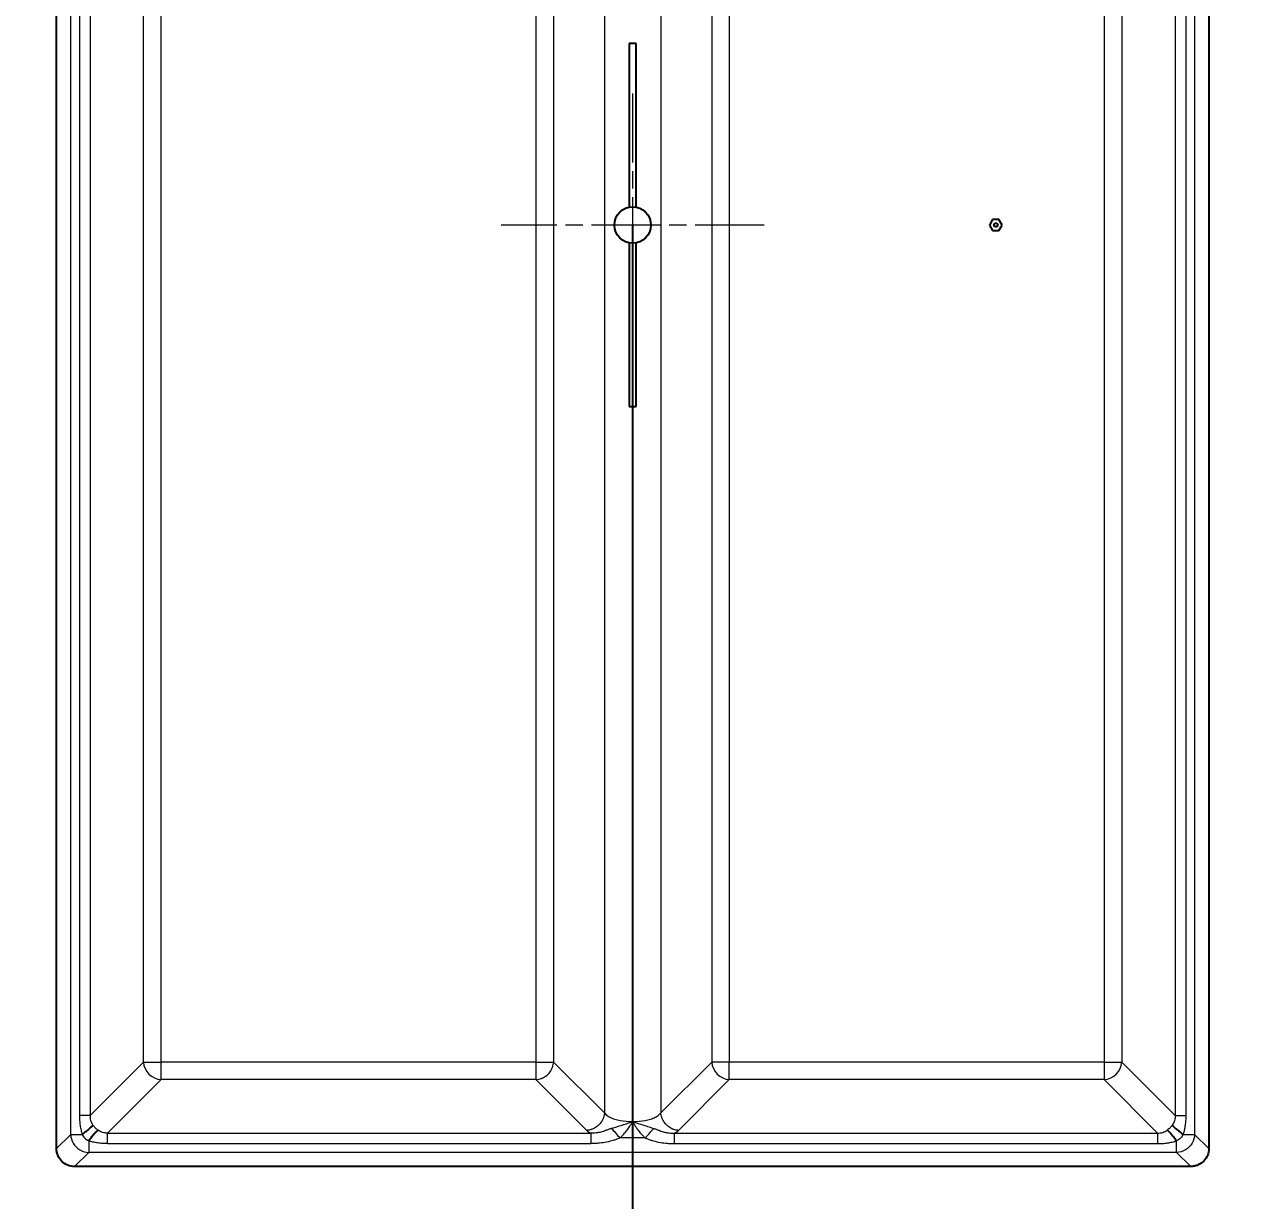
# Model space of a CAD drawing. Header units: millimetres. Extents: x 0 to 1486, y 0 to 1051.
# Drawn here: x 372.25 to 405.82, y 170.37 to 202.78 of the extents above; entities that cross this region are included whole.
import ezdxf

# ---------------------------------------------------------------- set-up
doc = ezdxf.new("R2010")
doc.units = ezdxf.units.MM
doc.header["$LTSCALE"] = 1.25
doc.linetypes.add('CHAIN', pattern=[0.3543, 0.2362, -0.0295, 0.0591, -0.0295])
for name, color, linetype, lineweight, true_color in [('Bemaßungen(DIN)', 7, 'Continuous', 5, 0x262659), ('Mittelpunktmarkierung(DIN)', 7, 'Continuous', 9, 0x262659), ('Sichtbare Kanten(DIN)', 7, 'Continuous', 25, 0x262659), ('Sichtbare tangentiale Kanten(DIN)', 7, 'Continuous', 15, 0x1a1a3e)]:
    doc.layers.add(name, color=color, linetype=linetype, lineweight=lineweight, true_color=true_color)
doc.styles.add('Aktuell-DINGroßer Text', font='arial.ttf')
doc.dimstyles.new('STANDARD-DIN', dxfattribs={"dimscale": 1.25, "dimtxt": 5.25, "dimasz": 2.5, "dimexe": 3.175, "dimexo": 0, "dimgap": 0.8, "dimtad": 1, "dimrnd": 1e-08, "dimtxsty": 'Aktuell-DINGroßer Text', "dimcen": 0.09, "dimdle": 10, "dimclrd": 256, "dimclre": 256, "dimclrt": 256, "dimazin": 2, "dimtfac": 0.666667, "dimtmove": 0, "dimatfit": 3, "dimfxl": 1, "dimtolj": 1, "dimlwd": 25, "dimlwe": 25, "dimarcsym": 0})

# ---------------------------------------------------------------- blocks, each defined once
blk = doc.blocks.new('_DotSmall')
at = {"color": 0, "linetype": 'ByBlock', "const_width": 0.5}
blk.add_lwpolyline([(-0.0625, 0, 1), (0.0625, 0, 1)], format="xyb", close=True, dxfattribs=at)
blk = doc.blocks.new('*D104')
at = {"layer": 'Bemaßungen(DIN)', "color": 250, "linetype": 'Continuous', "lineweight": 25, "true_color": 0x3f3f3f, "transparency": 16777216}
for p, q in [((355.498, 197.249), (355.498, 74.53)), ((388.998, 197.249), (388.998, 74.53)), ((355.498, 78.499), (388.998, 78.499))]:
    blk.add_line(p, q, dxfattribs=at)
at = {"layer": 'Defpoints', "color": 0, "linetype": 'Continuous', "transparency": 16777216}
for p in [(355.498, 197.249), (388.998, 197.249), (388.998, 78.499)]:
    blk.add_point(p, dxfattribs=at)
at = {"layer": 'Bemaßungen(DIN)', "color": 250, "linetype": 'Continuous', "lineweight": 25, "true_color": 0x3f3f3f, "transparency": 16777216, "xscale": 3.125, "yscale": 3.125, "zscale": 3.125, "rotation": 180}
blk.add_blockref('_DotSmall', (355.498, 78.499), dxfattribs=at)
at = {"layer": 'Bemaßungen(DIN)', "color": 250, "linetype": 'Continuous', "lineweight": 25, "true_color": 0x3f3f3f, "transparency": 16777216, "xscale": 3.125, "yscale": 3.125, "zscale": 3.125}
blk.add_blockref('_DotSmall', (388.998, 78.499), dxfattribs=at)
at = {"layer": 'Bemaßungen(DIN)', "color": 179, "linetype": 'Continuous', "lineweight": 25, "true_color": 0x262659, "transparency": 16777216, "insert": (358.168, 87.386), "char_height": 6.5625, "attachment_point": 1, "style": 'Aktuell-DINGroßer Text'}
blk.add_mtext('\\A1;33,5{\\H4.375;±0,1}', dxfattribs=at)
blk = doc.blocks.new('*D105')
at = {"layer": 'Bemaßungen(DIN)', "color": 250, "linetype": 'Continuous', "lineweight": 25, "true_color": 0x3f3f3f, "transparency": 16777216}
for p, q in [((388.998, 197.249), (388.998, 74.53)), ((422.498, 193.624), (422.498, 74.53)), ((388.998, 78.499), (422.498, 78.499))]:
    blk.add_line(p, q, dxfattribs=at)
at = {"layer": 'Defpoints', "color": 0, "linetype": 'Continuous', "transparency": 16777216}
for p in [(388.998, 197.249), (422.498, 193.624), (422.498, 78.499)]:
    blk.add_point(p, dxfattribs=at)
at = {"layer": 'Bemaßungen(DIN)', "color": 250, "linetype": 'Continuous', "lineweight": 25, "true_color": 0x3f3f3f, "transparency": 16777216, "xscale": 3.125, "yscale": 3.125, "zscale": 3.125, "rotation": 180}
blk.add_blockref('_DotSmall', (388.998, 78.499), dxfattribs=at)
at = {"layer": 'Bemaßungen(DIN)', "color": 250, "linetype": 'Continuous', "lineweight": 25, "true_color": 0x3f3f3f, "transparency": 16777216, "xscale": 3.125, "yscale": 3.125, "zscale": 3.125}
blk.add_blockref('_DotSmall', (422.498, 78.499), dxfattribs=at)
at = {"layer": 'Bemaßungen(DIN)', "color": 179, "linetype": 'Continuous', "lineweight": 25, "true_color": 0x262659, "transparency": 16777216, "insert": (391.668, 87.386), "char_height": 6.5625, "attachment_point": 1, "style": 'Aktuell-DINGroßer Text'}
blk.add_mtext('\\A1;33,5{\\H4.375;±0,1}', dxfattribs=at)

msp = doc.modelspace()

# ---------------------------------------------------------------- linework, layer by layer
at = {"layer": 'Mittelpunktmarkierung(DIN)', "linetype": 'CHAIN', "ltscale": 6.444903}
for p, q in [((388.9985, 200.8739), (388.9985, 193.6239)), ((392.6235, 197.2489), (385.3735, 197.2489))]:
    msp.add_line(p, q, dxfattribs=at)
at = {"layer": 'Sichtbare Kanten(DIN)'}
for p, q in [((373.1335, 171.809), (373.1335, 222.6887)), ((404.8635, 222.6887), (404.8635, 171.809)), ((389.0985, 202.2489), (388.8985, 202.2489)), ((388.8985, 202.2489), (388.8985, 197.7388)), ((389.0985, 197.7388), (389.0985, 202.2489)), ((398.9119, 197.3989), (398.8253, 197.2489)), ((398.8253, 197.2489), (398.9119, 197.0989)), ((399.0851, 197.3989), (398.9119, 197.3989)), ((398.9119, 197.0989), (399.0851, 197.0989)), ((398.9407, 197.2489), (398.9696, 197.2989)), ((398.9696, 197.1989), (398.9407, 197.2489)), ((398.9696, 197.2989), (399.0273, 197.2989)), ((399.0273, 197.1989), (398.9696, 197.1989)), ((399.0273, 197.2989), (399.0562, 197.2489)), ((399.0562, 197.2489), (399.0273, 197.1989)), ((399.1717, 197.2489), (399.0851, 197.3989)), ((399.0851, 197.0989), (399.1717, 197.2489)), ((388.8985, 196.759), (388.8985, 192.2489)), ((389.0985, 192.2489), (389.0985, 196.759)), ((388.8985, 192.2489), (389.0985, 192.2489)), ((404.3683, 171.3139), (373.6286, 171.3139))]:
    msp.add_line(p, q, dxfattribs=at)
msp.add_circle((388.9985, 197.2489), 0.5, dxfattribs=at)
for points, knots in [([(373.8397, 172.1991), (373.8555, 172.2108), (373.8711, 172.2224), (373.8864, 172.234), (373.9054, 172.2485), (373.924, 172.2629), (373.9417, 172.2769), (373.9524, 172.2854), (373.9628, 172.2937), (373.9728, 172.3019), (373.993, 172.3183), (374.0119, 172.3341), (374.0292, 172.3492), (374.0466, 172.3642), (374.0623, 172.3784), (374.0763, 172.3916), (374.0833, 172.3982), (374.0898, 172.4045), (374.0959, 172.4106), (374.1059, 172.4206), (374.1147, 172.4299), (374.122, 172.4383), (374.1279, 172.4451), (374.1328, 172.4512), (374.1368, 172.4567)], [-1.0769104, -1.0769104, -1.0769104, -1.0769104, -0.9572537, -0.9572537, -0.9572537, -0.8077, -0.8077, -0.8077, -0.7179403, -0.7179403, -0.7179403, -0.5384552, -0.5384552, -0.5384552, -0.3589701, -0.3589701, -0.3589701, -0.2692104, -0.2692104, -0.2692104, -0.1196567, -0.1196567, -0.1196567, 0, 0, 0, 0]), ([(374.0187, 172.0201), (374.0304, 172.0359), (374.042, 172.0515), (374.0536, 172.0668), (374.0681, 172.0858), (374.0825, 172.1044), (374.0965, 172.1221), (374.105, 172.1328), (374.1133, 172.1432), (374.1215, 172.1532), (374.1379, 172.1734), (374.1537, 172.1923), (374.1687, 172.2096), (374.1838, 172.227), (374.198, 172.2427), (374.2112, 172.2567), (374.2178, 172.2637), (374.2241, 172.2702), (374.2302, 172.2763), (374.2402, 172.2863), (374.2495, 172.2951), (374.2579, 172.3024), (374.2647, 172.3083), (374.2708, 172.3132), (374.2763, 172.3172)], [-1.0769104, -1.0769104, -1.0769104, -1.0769104, -0.9572537, -0.9572537, -0.9572537, -0.8077, -0.8077, -0.8077, -0.7179403, -0.7179403, -0.7179403, -0.5384552, -0.5384552, -0.5384552, -0.3589701, -0.3589701, -0.3589701, -0.2692104, -0.2692104, -0.2692104, -0.1196567, -0.1196567, -0.1196567, 0, 0, 0, 0]), ([(403.9782, 172.0201), (403.9666, 172.0359), (403.9549, 172.0515), (403.9433, 172.0668), (403.9288, 172.0858), (403.9145, 172.1044), (403.9004, 172.1221), (403.892, 172.1328), (403.8836, 172.1432), (403.8754, 172.1532), (403.859, 172.1734), (403.8432, 172.1923), (403.8282, 172.2096), (403.8131, 172.227), (403.7989, 172.2427), (403.7857, 172.2567), (403.7791, 172.2637), (403.7728, 172.2702), (403.7668, 172.2763), (403.7567, 172.2863), (403.7474, 172.2951), (403.739, 172.3024), (403.7323, 172.3083), (403.7261, 172.3132), (403.7206, 172.3172)], [-1.0769104, -1.0769104, -1.0769104, -1.0769104, -0.9572537, -0.9572537, -0.9572537, -0.8077, -0.8077, -0.8077, -0.7179403, -0.7179403, -0.7179403, -0.5384552, -0.5384552, -0.5384552, -0.3589701, -0.3589701, -0.3589701, -0.2692104, -0.2692104, -0.2692104, -0.1196567, -0.1196567, -0.1196567, 0, 0, 0, 0]), ([(404.1573, 172.1991), (404.1414, 172.2108), (404.1258, 172.2224), (404.1106, 172.234), (404.0915, 172.2485), (404.073, 172.2629), (404.0552, 172.2769), (404.0445, 172.2854), (404.0342, 172.2937), (404.0241, 172.3019), (404.0039, 172.3183), (403.985, 172.3341), (403.9677, 172.3492), (403.9504, 172.3642), (403.9346, 172.3784), (403.9206, 172.3916), (403.9136, 172.3982), (403.9071, 172.4045), (403.9011, 172.4106), (403.891, 172.4206), (403.8822, 172.4299), (403.8749, 172.4383), (403.869, 172.4451), (403.8641, 172.4512), (403.8601, 172.4567)], [-1.0769104, -1.0769104, -1.0769104, -1.0769104, -0.9572537, -0.9572537, -0.9572537, -0.8077, -0.8077, -0.8077, -0.7179403, -0.7179403, -0.7179403, -0.5384552, -0.5384552, -0.5384552, -0.3589701, -0.3589701, -0.3589701, -0.2692104, -0.2692104, -0.2692104, -0.1196567, -0.1196567, -0.1196567, 0, 0, 0, 0]), ([(373.6286, 171.3139), (373.5646, 171.3139), (373.5002, 171.3263), (373.3823, 171.3741), (373.3286, 171.4091), (373.2377, 171.4972), (373.201, 171.5501), (373.1616, 171.6397), (373.1511, 171.6727), (373.1371, 171.7401), (373.1335, 171.7746), (373.1335, 171.809)], [0, 0, 0, 0, 0.019193526, 0.019193526, 0.038166014, 0.038166014, 0.057250771, 0.057250771, 0.067667509, 0.067667509, 0.078108379, 0.078108379, 0.078108379, 0.078108379]), ([(404.8635, 171.809), (404.8635, 171.745), (404.851, 171.6806), (404.8033, 171.5627), (404.7683, 171.509), (404.6801, 171.4181), (404.6272, 171.3814), (404.5376, 171.342), (404.5046, 171.3315), (404.4372, 171.3175), (404.4028, 171.3139), (404.3683, 171.3139)], [0, 0, 0, 0, 0.019193526, 0.019193526, 0.038166014, 0.038166014, 0.057250771, 0.057250771, 0.067667509, 0.067667509, 0.078108379, 0.078108379, 0.078108379, 0.078108379])]:
    msp.add_open_spline(points, degree=3, knots=knots, dxfattribs=at)
at = {"layer": 'Sichtbare tangentiale Kanten(DIN)'}
for p, q in [((373.5236, 172.1991), (373.5236, 222.2986)), ((404.4734, 222.2986), (404.4734, 172.1991)), ((373.7644, 221.7758), (373.7644, 172.722)), ((374.056, 221.7758), (374.056, 172.722)), ((388.2216, 221.7024), (388.2216, 172.7953)), ((389.7753, 221.7024), (389.7753, 172.7953)), ((403.9409, 221.7758), (403.9409, 172.722)), ((404.2325, 221.7758), (404.2325, 172.722)), ((375.5271, 174.193), (375.5271, 220.3047)), ((376.0126, 174.193), (376.0126, 220.3047)), ((386.3365, 220.3047), (386.3365, 174.193)), ((386.8221, 220.3047), (386.8221, 174.193)), ((391.1749, 220.3047), (391.1749, 174.193)), ((391.6604, 220.3047), (391.6604, 174.193)), ((401.9843, 220.3047), (401.9843, 174.193)), ((402.4699, 220.3047), (402.4699, 174.193)), ((374.056, 172.722), (375.5271, 174.193)), ((375.5271, 174.193), (376.0126, 174.193)), ((376.0126, 173.7075), (376.0126, 174.193)), ((386.3365, 174.193), (376.0126, 174.193)), ((386.3365, 174.193), (386.8221, 174.193)), ((386.3365, 174.193), (386.3365, 173.7075)), ((386.8221, 174.193), (388.2216, 172.7953)), ((391.1749, 174.193), (389.7753, 172.7953)), ((391.6604, 174.193), (391.1749, 174.193)), ((391.6604, 173.7075), (391.6604, 174.193)), ((401.9843, 174.193), (391.6604, 174.193)), ((401.9843, 174.193), (401.9843, 173.7075)), ((401.9843, 174.193), (402.4699, 174.193)), ((403.9409, 172.722), (402.4699, 174.193)), ((374.5416, 172.2364), (376.0126, 173.7075)), ((386.3365, 173.7075), (376.0126, 173.7075)), ((386.3365, 173.7075), (387.7361, 172.3097)), ((391.6604, 173.7075), (390.2608, 172.3097)), ((401.9843, 173.7075), (391.6604, 173.7075)), ((403.4553, 172.2364), (401.9843, 173.7075)), ((374.056, 172.722), (373.7644, 172.722)), ((403.9409, 172.722), (404.2325, 172.722)), ((373.1335, 171.809), (373.5236, 172.1991)), ((374.5416, 171.9449), (374.5416, 172.2364)), ((374.5416, 172.2364), (387.85, 172.2364)), ((374.5416, 171.9449), (387.85, 171.9449)), ((387.85, 172.2364), (387.85, 171.9449)), ((389.3459, 172.1001), (388.6512, 172.1001)), ((390.147, 171.9449), (390.147, 172.2364)), ((390.147, 172.2364), (403.4553, 172.2364)), ((390.147, 171.9449), (403.4553, 171.9449)), ((403.4553, 172.2364), (403.4553, 171.9449)), ((404.1573, 172.1991), (404.4734, 172.1991)), ((404.8635, 171.809), (404.4734, 172.1991)), ((373.6286, 171.3139), (374.0187, 171.704)), ((403.9782, 171.704), (374.0187, 171.704)), ((404.3683, 171.3139), (403.9782, 171.704))]:
    msp.add_line(p, q, dxfattribs=at)
for centre, major_axis, ratio, start_param, end_param in [((376.0126, 174.193), (0.3536, -0.3536), 0.9446321, 3.9554703, 5.4693077), ((391.6604, 174.193), (0.3533, -0.3538), 0.9445654, 3.9561594, 5.4699263), ((401.9843, 174.193), (-0.3536, -0.3536), 0.9446321, 0.8138776, 2.327715), ((388.7928, 172.3683), (1.094, -0.0179), 0.2634519, 3.4077328, 3.677844), ((388.6512, 172.1001), (0.3344, -0.3717), 0.0000692, 3.9311732, 4.7123471), ((389.3458, 172.1), (0.3343, 0.3717), 0.0000692, 4.7125872, 5.493443), ((389.2041, 172.3683), (1.094, 0.0179), 0.2634519, 5.746934, 6.0170452)]:
    msp.add_ellipse(centre, major_axis=major_axis, ratio=ratio, start_param=start_param, end_param=end_param, dxfattribs=at)
for points, knots in [([(386.3365, 173.7075), (386.3482, 173.7081), (386.3599, 173.7092), (386.3716, 173.7107), (386.3949, 173.7138), (386.418, 173.7185), (386.4409, 173.7248), (386.4665, 173.7319), (386.4918, 173.741), (386.5162, 173.7521), (386.5244, 173.7557), (386.5324, 173.7597), (386.5404, 173.7638), (386.5881, 173.7885), (386.6322, 173.8208), (386.6705, 173.8591), (386.7087, 173.8973), (386.741, 173.9414), (386.7657, 173.9892), (386.7699, 173.9971), (386.7738, 174.0052), (386.7775, 174.0133), (386.7885, 174.0378), (386.7977, 174.063), (386.8048, 174.0887), (386.8111, 174.1115), (386.8158, 174.1347), (386.8188, 174.158), (386.8203, 174.1697), (386.8214, 174.1813), (386.8221, 174.193)], [0, 0, 0, 0, 0.0720856, 0.0720856, 0.0720856, 0.2162567, 0.2162567, 0.2162567, 0.3784425, 0.3784425, 0.3784425, 0.4325134, 0.4325134, 0.4325134, 0.7568985, 0.7568985, 0.7568985, 1.0812835, 1.0812835, 1.0812835, 1.1353545, 1.1353545, 1.1353545, 1.2975402, 1.2975402, 1.2975402, 1.4417114, 1.4417114, 1.4417114, 1.5137969, 1.5137969, 1.5137969, 1.5137969]), ([(373.7644, 172.722), (373.7645, 172.7103), (373.7646, 172.6986), (373.7648, 172.6869), (373.7649, 172.6752), (373.7653, 172.6635), (373.7657, 172.6519), (373.7665, 172.6286), (373.7677, 172.6054), (373.7693, 172.5823), (373.7726, 172.5363), (373.7774, 172.4909), (373.7838, 172.4468), (373.7902, 172.4025), (373.7982, 172.3595), (373.8076, 172.3181), (373.8123, 172.2975), (373.8174, 172.2772), (373.8227, 172.2573), (373.8254, 172.2474), (373.8281, 172.2376), (373.8309, 172.2279), (373.8338, 172.2182), (373.8367, 172.2086), (373.8397, 172.1991)], [0, 0, 0, 0, 0.03321382, 0.03321382, 0.03321382, 0.06641125, 0.06641125, 0.06641125, 0.13277377, 0.13277377, 0.13277377, 0.26517816, 0.26517816, 0.26517816, 0.3981672, 0.3981672, 0.3981672, 0.46455773, 0.46455773, 0.46455773, 0.4977404, 0.4977404, 0.4977404, 0.53089997, 0.53089997, 0.53089997, 0.53089997]), ([(374.056, 172.722), (374.0535, 172.6727), (374.0655, 172.5764), (374.1094, 172.4941), (374.1368, 172.4567)], [0, 0, 0, 0, 0.14249094, 0.285274, 0.285274, 0.285274, 0.285274]), ([(388.2216, 172.7953), (388.2209, 172.7836), (388.2198, 172.7719), (388.2183, 172.7603), (388.2153, 172.737), (388.2106, 172.7138), (388.2043, 172.691), (388.1972, 172.6653), (388.1881, 172.64), (388.177, 172.6156), (388.1733, 172.6075), (388.1694, 172.5994), (388.1653, 172.5914), (388.1488, 172.5596), (388.1289, 172.5294), (388.1062, 172.5015), (388.0948, 172.4875), (388.0828, 172.4741), (388.07, 172.4613), (388.0573, 172.4486), (388.0439, 172.4365), (388.0299, 172.4251), (387.995, 172.3967), (387.9565, 172.3728), (387.9158, 172.3543), (387.8913, 172.3433), (387.8661, 172.3341), (387.8404, 172.327), (387.8176, 172.3207), (387.7944, 172.316), (387.7711, 172.313), (387.7594, 172.3115), (387.7478, 172.3104), (387.7361, 172.3097)], [-1.5137969, -1.5137969, -1.5137969, -1.5137969, -1.4417114, -1.4417114, -1.4417114, -1.2975402, -1.2975402, -1.2975402, -1.1353545, -1.1353545, -1.1353545, -1.0812835, -1.0812835, -1.0812835, -0.8650268, -0.8650268, -0.8650268, -0.7568985, -0.7568985, -0.7568985, -0.6487701, -0.6487701, -0.6487701, -0.3784425, -0.3784425, -0.3784425, -0.2162567, -0.2162567, -0.2162567, -0.0720856, -0.0720856, -0.0720856, 0, 0, 0, 0]), ([(388.2216, 172.7953), (388.2428, 172.761), (388.2785, 172.7281), (388.3265, 172.6983), (388.3425, 172.6884), (388.3598, 172.6788), (388.3785, 172.6697), (388.4158, 172.6514), (388.4583, 172.6348), (388.5049, 172.6203), (388.5515, 172.6057), (388.6023, 172.5932), (388.6557, 172.5831), (388.7625, 172.5629), (388.8803, 172.5523), (388.9985, 172.5523)], [-1.0975594, -1.0975594, -1.0975594, -1.0975594, -0.8232491, -0.8232491, -0.8232491, -0.7317063, -0.7317063, -0.7317063, -0.5486389, -0.5486389, -0.5486389, -0.3658531, -0.3658531, -0.3658531, 0, 0, 0, 0]), ([(388.9985, 172.5523), (389.1166, 172.5523), (389.2344, 172.5629), (389.3412, 172.5831), (389.3946, 172.5932), (389.4454, 172.6057), (389.492, 172.6203), (389.5387, 172.6348), (389.5811, 172.6514), (389.6184, 172.6697), (389.6371, 172.6788), (389.6544, 172.6884), (389.6704, 172.6983), (389.7184, 172.7281), (389.7541, 172.761), (389.7753, 172.7953)], [0, 0, 0, 0, 0.3658531, 0.3658531, 0.3658531, 0.5486389, 0.5486389, 0.5486389, 0.7317063, 0.7317063, 0.7317063, 0.8232491, 0.8232491, 0.8232491, 1.0975594, 1.0975594, 1.0975594, 1.0975594]), ([(390.2608, 172.3097), (390.2492, 172.3104), (390.2375, 172.3115), (390.2258, 172.313), (390.2025, 172.316), (390.1793, 172.3207), (390.1565, 172.327), (390.1308, 172.3341), (390.1056, 172.3433), (390.0812, 172.3543), (390.0404, 172.3728), (390.0019, 172.3967), (389.967, 172.4251), (389.953, 172.4365), (389.9396, 172.4486), (389.9269, 172.4613), (389.9142, 172.4741), (389.9021, 172.4875), (389.8907, 172.5015), (389.868, 172.5294), (389.8481, 172.5596), (389.8316, 172.5914), (389.8275, 172.5994), (389.8236, 172.6075), (389.8199, 172.6156), (389.8088, 172.64), (389.7997, 172.6653), (389.7926, 172.691), (389.7863, 172.7138), (389.7816, 172.737), (389.7786, 172.7603), (389.7771, 172.7719), (389.776, 172.7836), (389.7753, 172.7953)], [-1.5137969, -1.5137969, -1.5137969, -1.5137969, -1.4417114, -1.4417114, -1.4417114, -1.2975402, -1.2975402, -1.2975402, -1.1353545, -1.1353545, -1.1353545, -0.8650268, -0.8650268, -0.8650268, -0.7568985, -0.7568985, -0.7568985, -0.6487701, -0.6487701, -0.6487701, -0.4325134, -0.4325134, -0.4325134, -0.3784425, -0.3784425, -0.3784425, -0.2162567, -0.2162567, -0.2162567, -0.0720856, -0.0720856, -0.0720856, 0, 0, 0, 0]), ([(403.9409, 172.722), (403.9434, 172.6727), (403.9315, 172.5764), (403.8875, 172.4941), (403.8601, 172.4567)], [0, 0, 0, 0, 0.14249094, 0.285274, 0.285274, 0.285274, 0.285274]), ([(404.2325, 172.722), (404.2324, 172.7103), (404.2324, 172.6986), (404.2322, 172.6869), (404.232, 172.6752), (404.2317, 172.6635), (404.2312, 172.6519), (404.2304, 172.6286), (404.2292, 172.6054), (404.2276, 172.5823), (404.2244, 172.5363), (404.2195, 172.4909), (404.2131, 172.4468), (404.2067, 172.4025), (404.1987, 172.3595), (404.1893, 172.3181), (404.1846, 172.2975), (404.1796, 172.2772), (404.1742, 172.2573), (404.1716, 172.2474), (404.1688, 172.2376), (404.166, 172.2279), (404.1631, 172.2182), (404.1602, 172.2086), (404.1573, 172.1991)], [0, 0, 0, 0, 0.03321382, 0.03321382, 0.03321382, 0.06641125, 0.06641125, 0.06641125, 0.13277377, 0.13277377, 0.13277377, 0.26517816, 0.26517816, 0.26517816, 0.3981672, 0.3981672, 0.3981672, 0.46455773, 0.46455773, 0.46455773, 0.4977404, 0.4977404, 0.4977404, 0.53089997, 0.53089997, 0.53089997, 0.53089997]), ([(374.1368, 172.4567), (374.1559, 172.4308), (374.1986, 172.3799), (374.2494, 172.337), (374.2763, 172.3172)], [0, 0, 0, 0, 0.09759049, 0.19891575, 0.19891575, 0.19891575, 0.19891575]), ([(374.5416, 172.2364), (374.4923, 172.2339), (374.396, 172.2459), (374.3137, 172.2898), (374.2763, 172.3172)], [0, 0, 0, 0, 0.14249094, 0.285274, 0.285274, 0.285274, 0.285274]), ([(388.4157, 172.3618), (388.4084, 172.3594), (388.4012, 172.357), (388.3941, 172.3546), (388.387, 172.3523), (388.3801, 172.3499), (388.3734, 172.3475), (388.3598, 172.3428), (388.3467, 172.338), (388.3339, 172.3334), (388.3057, 172.323), (388.2793, 172.3129), (388.2534, 172.3034), (388.2089, 172.2872), (388.166, 172.2728), (388.1229, 172.2615), (388.0809, 172.2505), (388.0386, 172.2426), (387.9961, 172.2381), (387.9703, 172.2354), (387.9443, 172.234), (387.9184, 172.2338), (387.907, 172.2337), (387.8955, 172.2339), (387.8841, 172.2344), (387.8727, 172.2348), (387.8613, 172.2356), (387.85, 172.2364)], [0, 0, 0, 0, 0.01897228, 0.01897228, 0.01897228, 0.03796594, 0.03796594, 0.03796594, 0.07600353, 0.07600353, 0.07600353, 0.16039524, 0.16039524, 0.16039524, 0.30539712, 0.30539712, 0.30539712, 0.44668431, 0.44668431, 0.44668431, 0.53247752, 0.53247752, 0.53247752, 0.57051482, 0.57051482, 0.57051482, 0.60860001, 0.60860001, 0.60860001, 0.60860001]), ([(388.4157, 172.3618), (388.4251, 172.3648), (388.4345, 172.3678), (388.444, 172.3709), (388.4536, 172.3741), (388.4633, 172.3772), (388.4731, 172.3804), (388.4927, 172.3869), (388.5129, 172.3935), (388.5338, 172.4004), (388.5769, 172.4146), (388.6231, 172.4298), (388.6735, 172.446), (388.7206, 172.461), (388.7712, 172.4769), (388.8247, 172.4942), (388.8523, 172.5031), (388.8807, 172.5123), (388.9098, 172.522), (388.9243, 172.5268), (388.9389, 172.5318), (388.9537, 172.5368), (388.9685, 172.5419), (388.9835, 172.547), (388.9985, 172.5523)], [0, 0, 0, 0, 0.0397614, 0.0397614, 0.0397614, 0.07945706, 0.07945706, 0.07945706, 0.15871475, 0.15871475, 0.15871475, 0.32258978, 0.32258978, 0.32258978, 0.4758974, 0.4758974, 0.4758974, 0.55516805, 0.55516805, 0.55516805, 0.59470833, 0.59470833, 0.59470833, 0.634183, 0.634183, 0.634183, 0.634183]), ([(388.6512, 172.1001), (388.6599, 172.1081), (388.6688, 172.1161), (388.6774, 172.1243), (388.6861, 172.1325), (388.6947, 172.1409), (388.7031, 172.1493), (388.72, 172.1661), (388.7365, 172.1834), (388.7525, 172.201), (388.7858, 172.2376), (388.8173, 172.2758), (388.8471, 172.3152), (388.8749, 172.352), (388.9003, 172.3906), (388.9251, 172.4294), (388.9379, 172.4495), (388.9505, 172.4698), (388.9628, 172.4902), (388.969, 172.5004), (388.9751, 172.5107), (388.981, 172.521), (388.987, 172.5314), (388.9928, 172.5418), (388.9985, 172.5523)], [0, 0, 0, 0, 0.03572785, 0.03572785, 0.03572785, 0.07149694, 0.07149694, 0.07149694, 0.14312062, 0.14312062, 0.14312062, 0.29141532, 0.29141532, 0.29141532, 0.42964001, 0.42964001, 0.42964001, 0.50120862, 0.50120862, 0.50120862, 0.53702584, 0.53702584, 0.53702584, 0.57289678, 0.57289678, 0.57289678, 0.57289678]), ([(388.9985, 172.5523), (389.1005, 172.5166), (389.2642, 172.4654), (389.4475, 172.4059), (389.5382, 172.3756), (389.5812, 172.3617)], [0, 0, 0, 0, 0.26896933, 0.45156768, 0.63416604, 0.63416604, 0.63416604, 0.63416604]), ([(388.9985, 172.5523), (389.0042, 172.5418), (389.0099, 172.5313), (389.0159, 172.521), (389.0218, 172.5107), (389.0279, 172.5004), (389.034, 172.4902), (389.0463, 172.4697), (389.0588, 172.4494), (389.0716, 172.4292), (389.0893, 172.4011), (389.1075, 172.3732), (389.127, 172.3462), (389.1355, 172.3344), (389.1441, 172.3228), (389.1529, 172.3112), (389.1818, 172.2732), (389.2123, 172.2363), (389.2445, 172.201), (389.2606, 172.1834), (389.2771, 172.1661), (389.294, 172.1492), (389.3024, 172.1408), (389.3109, 172.1325), (389.3196, 172.1243), (389.3283, 172.1161), (389.3371, 172.1081), (389.3459, 172.1001)], [0, 0, 0, 0, 0.0358734, 0.0358734, 0.0358734, 0.07170528, 0.07170528, 0.07170528, 0.14331927, 0.14331927, 0.14331927, 0.24303125, 0.24303125, 0.24303125, 0.28653163, 0.28653163, 0.28653163, 0.42986368, 0.42986368, 0.42986368, 0.50150264, 0.50150264, 0.50150264, 0.53727834, 0.53727834, 0.53727834, 0.5730102, 0.5730102, 0.5730102, 0.5730102]), ([(389.5812, 172.3617), (389.5885, 172.3593), (389.5957, 172.3569), (389.6028, 172.3546), (389.6099, 172.3522), (389.6168, 172.3498), (389.6236, 172.3475), (389.6372, 172.3427), (389.6503, 172.338), (389.663, 172.3333), (389.6912, 172.323), (389.7176, 172.3129), (389.7436, 172.3034), (389.7881, 172.2871), (389.831, 172.2727), (389.8741, 172.2615), (389.9161, 172.2505), (389.9584, 172.2426), (390.0009, 172.2381), (390.0267, 172.2354), (390.0526, 172.234), (390.0785, 172.2338), (390.0899, 172.2337), (390.1014, 172.2339), (390.1128, 172.2344), (390.1242, 172.2348), (390.1356, 172.2356), (390.147, 172.2364)], [0, 0, 0, 0, 0.01897293, 0.01897293, 0.01897293, 0.03796717, 0.03796717, 0.03796717, 0.07600559, 0.07600559, 0.07600559, 0.16042953, 0.16042953, 0.16042953, 0.30545971, 0.30545971, 0.30545971, 0.44674818, 0.44674818, 0.44674818, 0.53248555, 0.53248555, 0.53248555, 0.57052339, 0.57052339, 0.57052339, 0.60860904, 0.60860904, 0.60860904, 0.60860904]), ([(403.4553, 172.2364), (403.5046, 172.2339), (403.6009, 172.2459), (403.6832, 172.2898), (403.7206, 172.3172)], [0, 0, 0, 0, 0.14249094, 0.285274, 0.285274, 0.285274, 0.285274]), ([(403.8601, 172.4567), (403.841, 172.4308), (403.7983, 172.3799), (403.7475, 172.337), (403.7206, 172.3172)], [0, 0, 0, 0, 0.09759049, 0.19891575, 0.19891575, 0.19891575, 0.19891575]), ([(373.5236, 172.1991), (373.5261, 172.1991), (373.5299, 172.1991), (373.5349, 172.1991), (373.5417, 172.1991), (373.5508, 172.1991), (373.5621, 172.1991), (373.5672, 172.1991), (373.5727, 172.1991), (373.5786, 172.1991), (373.5953, 172.1991), (373.6153, 172.1991), (373.6381, 172.1991), (373.6541, 172.1991), (373.6716, 172.1991), (373.6901, 172.1991), (373.7071, 172.1991), (373.725, 172.1991), (373.7436, 172.1991), (373.7577, 172.1991), (373.7722, 172.1991), (373.787, 172.1991), (373.8042, 172.1991), (373.8218, 172.1991), (373.8397, 172.1991)], [0, 0, 0, 0, 0.1366456, 0.1366456, 0.1366456, 0.3250932, 0.3250932, 0.3250932, 0.4099368, 0.4099368, 0.4099368, 0.6502295, 0.6502295, 0.6502295, 0.8198736, 0.8198736, 0.8198736, 0.9753762, 0.9753762, 0.9753762, 1.0931648, 1.0931648, 1.0931648, 1.2298104, 1.2298104, 1.2298104, 1.2298104]), ([(373.8397, 172.1991), (373.848, 172.182), (373.8669, 172.1467), (373.9079, 172.0936), (373.9626, 172.0493), (373.9996, 172.0294), (374.0187, 172.0201)], [0, 0, 0, 0, 0.06385433, 0.1271103, 0.18750841, 0.25908506, 0.25908506, 0.25908506, 0.25908506]), ([(374.5416, 171.9449), (374.5299, 171.9449), (374.5182, 171.945), (374.5065, 171.9452), (374.4948, 171.9453), (374.4831, 171.9457), (374.4715, 171.9461), (374.4482, 171.9469), (374.425, 171.9481), (374.4019, 171.9497), (374.3559, 171.953), (374.3105, 171.9578), (374.2664, 171.9642), (374.2221, 171.9706), (374.1791, 171.9786), (374.1377, 171.988), (374.117, 171.9927), (374.0968, 171.9978), (374.0769, 172.0031), (374.067, 172.0058), (374.0572, 172.0085), (374.0475, 172.0113), (374.0378, 172.0142), (374.0282, 172.0171), (374.0187, 172.0201)], [0, 0, 0, 0, 0.03321382, 0.03321382, 0.03321382, 0.06641125, 0.06641125, 0.06641125, 0.13277377, 0.13277377, 0.13277377, 0.26517816, 0.26517816, 0.26517816, 0.3981672, 0.3981672, 0.3981672, 0.46455773, 0.46455773, 0.46455773, 0.4977404, 0.4977404, 0.4977404, 0.53089995, 0.53089995, 0.53089995, 0.53089995]), ([(374.0187, 172.0201), (374.0187, 171.9996), (374.0187, 171.9334), (374.0187, 171.832), (374.0187, 171.741), (374.0187, 171.7106), (374.0187, 171.704)], [-0.48919907, -0.48919907, -0.48919907, -0.48919907, -0.42706452, -0.28470968, -0.14235484, 0, 0, 0, 0]), ([(388.6512, 172.1001), (388.6441, 172.0973), (388.6372, 172.0945), (388.6302, 172.0917), (388.6232, 172.089), (388.6161, 172.0862), (388.609, 172.0835), (388.5949, 172.078), (388.5806, 172.0727), (388.5662, 172.0673), (388.5373, 172.0568), (388.5078, 172.0465), (388.4775, 172.0369), (388.4742, 172.0358), (388.4709, 172.0348), (388.4676, 172.0337), (388.4093, 172.0156), (388.3479, 171.9995), (388.2834, 171.9864), (388.2205, 171.9736), (388.1547, 171.9636), (388.0871, 171.9567), (388.0824, 171.9562), (388.0778, 171.9557), (388.0731, 171.9553), (388.0365, 171.9518), (387.9995, 171.9492), (387.9622, 171.9474), (387.9436, 171.9466), (387.9249, 171.9459), (387.9062, 171.9455), (387.8875, 171.9451), (387.8687, 171.945), (387.85, 171.9449)], [0, 0, 0, 0, 0.02583351, 0.02583351, 0.02583351, 0.0516036, 0.0516036, 0.0516036, 0.10300036, 0.10300036, 0.10300036, 0.20559562, 0.20559562, 0.20559562, 0.21673382, 0.21673382, 0.21673382, 0.41266739, 0.41266739, 0.41266739, 0.60358148, 0.60358148, 0.60358148, 0.61677746, 0.61677746, 0.61677746, 0.71958411, 0.71958411, 0.71958411, 0.77098124, 0.77098124, 0.77098124, 0.82236981, 0.82236981, 0.82236981, 0.82236981]), ([(389.3459, 172.1001), (389.3529, 172.0973), (389.3599, 172.0945), (389.3669, 172.0917), (389.3739, 172.089), (389.3809, 172.0862), (389.388, 172.0835), (389.4022, 172.078), (389.4164, 172.0727), (389.4309, 172.0673), (389.4597, 172.0567), (389.4892, 172.0465), (389.5195, 172.0368), (389.5228, 172.0358), (389.5261, 172.0347), (389.5295, 172.0337), (389.5877, 172.0155), (389.6491, 171.9995), (389.7137, 171.9864), (389.7765, 171.9736), (389.8423, 171.9636), (389.9099, 171.9567), (389.9146, 171.9562), (389.9192, 171.9557), (389.9239, 171.9553), (389.9604, 171.9518), (389.9974, 171.9492), (390.0347, 171.9474), (390.0533, 171.9466), (390.072, 171.9459), (390.0907, 171.9455), (390.1095, 171.9451), (390.1282, 171.945), (390.147, 171.9449)], [0, 0, 0, 0, 0.02582867, 0.02582867, 0.02582867, 0.05159429, 0.05159429, 0.05159429, 0.10298265, 0.10298265, 0.10298265, 0.20556131, 0.20556131, 0.20556131, 0.21674073, 0.21674073, 0.21674073, 0.4126769, 0.4126769, 0.4126769, 0.60355799, 0.60355799, 0.60355799, 0.61667445, 0.61667445, 0.61667445, 0.7194638, 0.7194638, 0.7194638, 0.77085237, 0.77085237, 0.77085237, 0.82223245, 0.82223245, 0.82223245, 0.82223245]), ([(403.4553, 171.9449), (403.4671, 171.9449), (403.4787, 171.945), (403.4904, 171.9452), (403.5021, 171.9453), (403.5138, 171.9457), (403.5254, 171.9461), (403.5487, 171.9469), (403.572, 171.9481), (403.595, 171.9497), (403.6411, 171.953), (403.6865, 171.9578), (403.7305, 171.9642), (403.7748, 171.9706), (403.8178, 171.9786), (403.8592, 171.988), (403.8799, 171.9927), (403.9001, 171.9978), (403.92, 172.0031), (403.9299, 172.0058), (403.9397, 172.0085), (403.9494, 172.0113), (403.9591, 172.0142), (403.9687, 172.0171), (403.9782, 172.0201)], [0, 0, 0, 0, 0.03321382, 0.03321382, 0.03321382, 0.06641125, 0.06641125, 0.06641125, 0.13277377, 0.13277377, 0.13277377, 0.26517816, 0.26517816, 0.26517816, 0.3981672, 0.3981672, 0.3981672, 0.46455773, 0.46455773, 0.46455773, 0.4977404, 0.4977404, 0.4977404, 0.53089995, 0.53089995, 0.53089995, 0.53089995]), ([(404.1573, 172.1991), (404.1489, 172.182), (404.13, 172.1467), (404.089, 172.0936), (404.0344, 172.0493), (403.9973, 172.0294), (403.9782, 172.0201)], [0, 0, 0, 0, 0.06385433, 0.1271103, 0.18750841, 0.25908506, 0.25908506, 0.25908506, 0.25908506]), ([(403.9782, 171.704), (403.9782, 171.7106), (403.9782, 171.741), (403.9782, 171.832), (403.9782, 171.9334), (403.9782, 171.9996), (403.9782, 172.0201)], [0, 0, 0, 0, 0.14235484, 0.28470968, 0.42706452, 0.48919907, 0.48919907, 0.48919907, 0.48919907])]:
    msp.add_open_spline(points, degree=3, knots=knots, dxfattribs=at)
for points in [[(373.5236, 172.1991), (373.5249, 172.1134), (373.5728, 171.9423), (373.7619, 171.7532), (373.933, 171.7053), (374.0187, 171.704)], [(404.4734, 172.1991), (404.472, 172.1134), (404.4241, 171.9423), (404.235, 171.7532), (404.0639, 171.7053), (403.9782, 171.704)]]:
    msp.add_open_spline(points, degree=3, dxfattribs=at)

# ---------------------------------------------------------------- dimensions: what is measured, and where the dimension line sits
at = {"layer": 'Bemaßungen(DIN)', "color": 250, "linetype": 'Continuous', "lineweight": 25, "true_color": 0x3f3f3f}
for base, p1, p2, picture, middle in [((388.9985, 78.4989), (355.4985, 197.2489), (388.9985, 197.2489), '*D104', (372.261, 78.4989)), ((422.4985, 78.4989), (388.9985, 197.2489), (422.4985, 193.6239), '*D105', (405.761, 78.4989))]:
    dim = msp.add_linear_dim(base=base, p1=p1, p2=p2, angle=180, dimstyle='STANDARD-DIN', override={"dimgap": 0.8, "dimdec": 2, "dimblk1": 'DotSmall', "dimblk2": 'DotSmall', "dimsah": 1, "dimdle": 0, "dimtol": 1, "dimlim": 0, "dimtp": 0.1, "dimtm": 0.1, "dimtdec": 2, "dimtofl": 0, "dimatfit": 1}, dxfattribs=at)
    dim.commit()
    dim.dimension.update_dxf_attribs({"geometry": picture, "text_midpoint": middle, "dimtype": 160})

doc.saveas('drawing.dxf')
